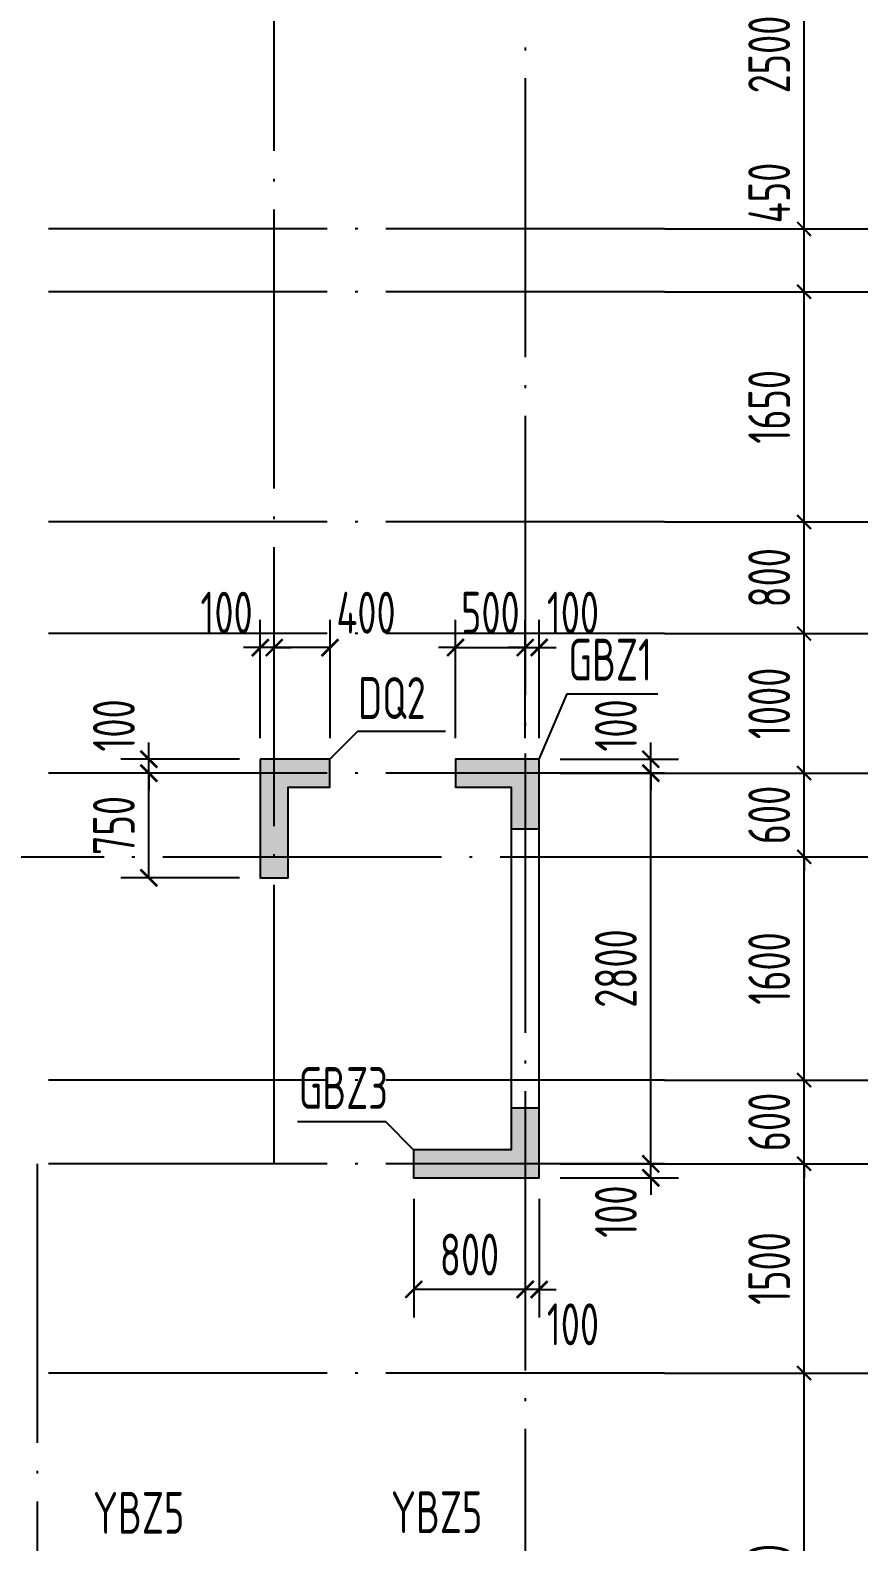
# Model space of a CAD drawing. Extents: x -668857 to 154266, y -275694 to 291306.
# Drawn here: x -292493 to -286551, y 133165 to 143997 of the extents above; entities that cross this region are included whole.
import ezdxf
from ezdxf.enums import TextEntityAlignment as Align

# ---------------------------------------------------------------- set-up
doc = ezdxf.new("R2010")
doc.units = 0
doc.header["$LTSCALE"] = 1000
doc.linetypes.add('DOTE', pattern=[2.42, 2, -0.2, 0.02, -0.2])
doc.layers.get('0').update_dxf_attribs({"linetype": 'CONTINUOUS'})
doc.layers.get('DEFPOINTS').update_dxf_attribs({"linetype": 'CONTINUOUS'})
for name, color, linetype in [('A-AXIS', 1, 'CONTINUOUS'), ('A-DOTE', 10, 'DOTE'), ('S-Q墙实线', 6, 'CONTINUOUS'), ('S-Q墙标注', 3, 'CONTINUOUS'), ('S-X详图填充', 252, 'CONTINUOUS'), ('S-X详图实线', 4, 'CONTINUOUS'), ('S-Y一般标注', 3, 'CONTINUOUS'), ('S-Z柱编号', 6, 'CONTINUOUS')]:
    doc.layers.add(name, color=color, linetype=linetype)
doc.styles.add('TSSD_DIMENSION', font='Tssdeng.shx', dxfattribs={"width": 0.7, "bigfont": 'tssdchn.shx'})
doc.styles.add('TSSD_REIN', font='tssdeng.shx', dxfattribs={"width": 0.7, "height": 300, "bigfont": 'tssdchn.shx'})
doc.styles.add('结构文字', font='zstxt.shx', dxfattribs={"width": 0.7, "bigfont": 'zshz.shx'})
doc.dimstyles.new('STRUCK', dxfattribs={"dimtxt": 400, "dimasz": 121, "dimexe": 200, "dimexo": 150, "dimgap": 115, "dimtad": 1, "dimdec": 0, "dimdsep": 46, "dimtxsty": '结构文字', "dimblk": 'ARCHTICK', "dimcen": 400, "dimclrd": 3, "dimclre": 3, "dimclrt": 7, "dimadec": 0, "dimazin": 0, "dimtfac": 1, "dimtdec": 0, "dimtix": 1, "dimtmove": 2, "dimatfit": 3, "dimldrblk": '_DIMX', "dimfxl": 0, "dimtolj": 1, "dimtzin": 0, "dimarcsym": 0})
doc.dimstyles.new('TSSD_100_100', dxfattribs={"dimtxt": 300, "dimasz": 100, "dimexe": 100, "dimexo": 250, "dimgap": 100, "dimtad": 1, "dimdec": 0, "dimzin": 0, "dimdsep": 46, "dimtxsty": 'TSSD_DIMENSION', "dimblk": 'ARCHTICK', "dimcen": 0, "dimdle": 100, "dimclrt": 7, "dimadec": 0, "dimazin": 0, "dimtfac": 1, "dimtdec": 0, "dimtix": 1, "dimtmove": 2, "dimatfit": 3, "dimldrblk": 'ARCHTICK', "dimfxl": 0, "dimtolj": 1, "dimtzin": 0, "dimarcsym": 0})

# ---------------------------------------------------------------- blocks, each defined once
blk = doc.blocks.new('_ArchTick')
at = {"color": 0, "linetype": 'ByBlock', "const_width": 0.15}
blk.add_lwpolyline([(-0.5, -0.5), (0.5, 0.5)], dxfattribs=at)
blk = doc.blocks.new('*D134')
at = {"layer": 'DEFPOINTS', "color": 0}
for p in [(55600, 10900), (56600, 10900), (55600, 9400)]:
    blk.add_point(p, dxfattribs=at)
at = {"layer": 'S-Y一般标注', "color": 0, "lineweight": -2}
for p, q in [((56600, 9300), (56600, 11000)), ((55850, 10900), (56700, 10900)), ((55850, 9400), (56700, 9400))]:
    blk.add_line(p, q, dxfattribs=at)
at = {"layer": 'S-Y一般标注', "color": 0, "lineweight": -2, "xscale": 100, "yscale": 100, "zscale": 100}
for p, rotation in [((56600, 10900), 90), ((56600, 9400), 270)]:
    blk.add_blockref('_ArchTick', p, dxfattribs=dict(at, rotation=rotation))
at = {"layer": 'S-Y一般标注', "color": 7, "insert": (56350, 10150), "char_height": 300, "attachment_point": 5, "rotation": 90, "style": 'TSSD_DIMENSION'}
blk.add_mtext('\\A1;1500', dxfattribs=at)
blk = doc.blocks.new('*D135')
at = {"layer": 'DEFPOINTS', "color": 0}
for p in [(55600, 11500), (56600, 11500), (55600, 10900)]:
    blk.add_point(p, dxfattribs=at)
at = {"layer": 'S-Y一般标注', "color": 0, "lineweight": -2}
for p, q in [((56600, 11500), (56600, 11600)), ((55850, 11500), (56700, 11500)), ((56600, 10900), (56600, 11500)), ((55850, 10900), (56700, 10900)), ((56600, 10900), (56600, 10800))]:
    blk.add_line(p, q, dxfattribs=at)
at = {"layer": 'S-Y一般标注', "color": 0, "lineweight": -2, "xscale": 100, "yscale": 100, "zscale": 100}
for p, rotation in [((56600, 11500), 270), ((56600, 10900), 90)]:
    blk.add_blockref('_ArchTick', p, dxfattribs=dict(at, rotation=rotation))
at = {"layer": 'S-Y一般标注', "color": 7, "insert": (56350, 11200), "char_height": 300, "attachment_point": 5, "rotation": 90, "style": 'TSSD_DIMENSION'}
blk.add_mtext('\\A1;600', dxfattribs=at)
blk = doc.blocks.new('*D136')
at = {"layer": 'DEFPOINTS', "color": 0}
for p in [(55600, 13100), (56600, 13100), (55600, 11500)]:
    blk.add_point(p, dxfattribs=at)
at = {"layer": 'S-Y一般标注', "color": 0, "lineweight": -2}
for p, q in [((56600, 11400), (56600, 13200)), ((55850, 13100), (56700, 13100)), ((55850, 11500), (56700, 11500))]:
    blk.add_line(p, q, dxfattribs=at)
at = {"layer": 'S-Y一般标注', "color": 0, "lineweight": -2, "xscale": 100, "yscale": 100, "zscale": 100}
for p, rotation in [((56600, 13100), 90), ((56600, 11500), 270)]:
    blk.add_blockref('_ArchTick', p, dxfattribs=dict(at, rotation=rotation))
at = {"layer": 'S-Y一般标注', "color": 7, "insert": (56350, 12300), "char_height": 300, "attachment_point": 5, "rotation": 90, "style": 'TSSD_DIMENSION'}
blk.add_mtext('\\A1;1600', dxfattribs=at)
blk = doc.blocks.new('*D137')
at = {"layer": 'DEFPOINTS', "color": 0}
for p in [(55600, 13700), (56600, 13700), (55600, 13100)]:
    blk.add_point(p, dxfattribs=at)
at = {"layer": 'S-Y一般标注', "color": 0, "lineweight": -2}
for p, q in [((56600, 13700), (56600, 13800)), ((55850, 13700), (56700, 13700)), ((56600, 13100), (56600, 13700)), ((55850, 13100), (56700, 13100)), ((56600, 13100), (56600, 13000))]:
    blk.add_line(p, q, dxfattribs=at)
at = {"layer": 'S-Y一般标注', "color": 0, "lineweight": -2, "xscale": 100, "yscale": 100, "zscale": 100}
for p, rotation in [((56600, 13700), 270), ((56600, 13100), 90)]:
    blk.add_blockref('_ArchTick', p, dxfattribs=dict(at, rotation=rotation))
at = {"layer": 'S-Y一般标注', "color": 7, "insert": (56350, 13400), "char_height": 300, "attachment_point": 5, "rotation": 90, "style": 'TSSD_DIMENSION'}
blk.add_mtext('\\A1;600', dxfattribs=at)
blk = doc.blocks.new('*D138')
at = {"layer": 'DEFPOINTS', "color": 0}
for p in [(55600, 14700), (56600, 14700), (55600, 13700)]:
    blk.add_point(p, dxfattribs=at)
at = {"layer": 'S-Y一般标注', "color": 0, "lineweight": -2}
for p, q in [((56600, 13600), (56600, 14800)), ((55850, 14700), (56700, 14700)), ((55850, 13700), (56700, 13700))]:
    blk.add_line(p, q, dxfattribs=at)
at = {"layer": 'S-Y一般标注', "color": 0, "lineweight": -2, "xscale": 100, "yscale": 100, "zscale": 100}
for p, rotation in [((56600, 14700), 90), ((56600, 13700), 270)]:
    blk.add_blockref('_ArchTick', p, dxfattribs=dict(at, rotation=rotation))
at = {"layer": 'S-Y一般标注', "color": 7, "insert": (56350, 14200), "char_height": 300, "attachment_point": 5, "rotation": 90, "style": 'TSSD_DIMENSION'}
blk.add_mtext('\\A1;1000', dxfattribs=at)
blk = doc.blocks.new('*D140')
at = {"layer": 'DEFPOINTS', "color": 0}
for p in [(55600, 15500), (56600, 15500), (55600, 14700)]:
    blk.add_point(p, dxfattribs=at)
at = {"layer": 'S-Y一般标注', "color": 0, "lineweight": -2}
for p, q in [((56600, 14600), (56600, 15600)), ((55850, 15500), (56700, 15500)), ((55850, 14700), (56700, 14700))]:
    blk.add_line(p, q, dxfattribs=at)
at = {"layer": 'S-Y一般标注', "color": 0, "lineweight": -2, "xscale": 100, "yscale": 100, "zscale": 100}
for p, rotation in [((56600, 15500), 90), ((56600, 14700), 270)]:
    blk.add_blockref('_ArchTick', p, dxfattribs=dict(at, rotation=rotation))
at = {"layer": 'S-Y一般标注', "color": 7, "insert": (56350, 15100), "char_height": 300, "attachment_point": 5, "rotation": 90, "style": 'TSSD_DIMENSION'}
blk.add_mtext('\\A1;800', dxfattribs=at)
blk = doc.blocks.new('*D141')
at = {"layer": 'DEFPOINTS', "color": 0}
for p in [(55600, 17600), (56600, 17600), (55600, 17150)]:
    blk.add_point(p, dxfattribs=at)
at = {"layer": 'S-Y一般标注', "color": 0, "lineweight": -2}
for p, q in [((56600, 17050), (56600, 17700)), ((55850, 17600), (56700, 17600)), ((55850, 17150), (56700, 17150))]:
    blk.add_line(p, q, dxfattribs=at)
at = {"layer": 'S-Y一般标注', "color": 0, "lineweight": -2, "xscale": 100, "yscale": 100, "zscale": 100}
for p, rotation in [((56600, 17600), 90), ((56600, 17150), 270)]:
    blk.add_blockref('_ArchTick', p, dxfattribs=dict(at, rotation=rotation))
at = {"layer": 'S-Y一般标注', "color": 7, "insert": (56350, 17858), "char_height": 300, "attachment_point": 5, "rotation": 90, "style": 'TSSD_DIMENSION'}
blk.add_mtext('\\A1;450', dxfattribs=at)
blk = doc.blocks.new('*D142')
at = {"layer": 'DEFPOINTS', "color": 0}
for p in [(55600, 20100), (56600, 20100), (55600, 17600)]:
    blk.add_point(p, dxfattribs=at)
at = {"layer": 'S-Y一般标注', "color": 0, "lineweight": -2}
for p, q in [((56600, 17500), (56600, 20200)), ((55850, 20100), (56700, 20100)), ((55850, 17600), (56700, 17600))]:
    blk.add_line(p, q, dxfattribs=at)
at = {"layer": 'S-Y一般标注', "color": 0, "lineweight": -2, "xscale": 100, "yscale": 100, "zscale": 100}
for p, rotation in [((56600, 20100), 90), ((56600, 17600), 270)]:
    blk.add_blockref('_ArchTick', p, dxfattribs=dict(at, rotation=rotation))
at = {"layer": 'S-Y一般标注', "color": 7, "insert": (56350, 18850), "char_height": 300, "attachment_point": 5, "rotation": 90, "style": 'TSSD_DIMENSION'}
blk.add_mtext('\\A1;2500', dxfattribs=at)
blk = doc.blocks.new('*D144')
at = {"layer": 'DEFPOINTS', "color": 0}
for p in [(55600, 9400), (56600, 9400), (55600, 6400)]:
    blk.add_point(p, dxfattribs=at)
at = {"layer": 'S-Y一般标注', "color": 0, "lineweight": -2}
for p, q in [((56600, 6300), (56600, 9500)), ((55850, 9400), (56700, 9400)), ((55850, 6400), (56700, 6400))]:
    blk.add_line(p, q, dxfattribs=at)
at = {"layer": 'S-Y一般标注', "color": 0, "lineweight": -2, "xscale": 100, "yscale": 100, "zscale": 100}
for p, rotation in [((56600, 9400), 90), ((56600, 6400), 270)]:
    blk.add_blockref('_ArchTick', p, dxfattribs=dict(at, rotation=rotation))
at = {"layer": 'S-Y一般标注', "color": 7, "insert": (56350, 7900), "char_height": 300, "attachment_point": 5, "rotation": 90, "style": 'TSSD_DIMENSION'}
blk.add_mtext('\\A1;3000', dxfattribs=at)
blk = doc.blocks.new('*D145')
at = {"layer": 'DEFPOINTS', "color": 0}
for p in [(55600, 17150), (56600, 17150), (55600, 15500)]:
    blk.add_point(p, dxfattribs=at)
at = {"layer": 'S-Y一般标注', "color": 0, "lineweight": -2}
for p, q in [((56600, 15400), (56600, 17250)), ((55850, 17150), (56700, 17150)), ((55850, 15500), (56700, 15500))]:
    blk.add_line(p, q, dxfattribs=at)
at = {"layer": 'S-Y一般标注', "color": 0, "lineweight": -2, "xscale": 100, "yscale": 100, "zscale": 100}
for p, rotation in [((56600, 17150), 90), ((56600, 15500), 270)]:
    blk.add_blockref('_ArchTick', p, dxfattribs=dict(at, rotation=rotation))
at = {"layer": 'S-Y一般标注', "color": 7, "insert": (56350, 16325), "char_height": 300, "attachment_point": 5, "rotation": 90, "style": 'TSSD_DIMENSION'}
blk.add_mtext('\\A1;1650', dxfattribs=at)
blk = doc.blocks.new('*D1582')
at = {"layer": 'DEFPOINTS', "color": 0}
for p in [(-288843, 135873), (-288043, 135873), (-288843, 135773)]:
    blk.add_point(p, dxfattribs=at)
at = {"layer": 'S-Q墙标注', "color": 3, "lineweight": -2}
for p, q in [((-288043, 135873), (-288043, 135994)), ((-288693, 135873), (-287843, 135873)), ((-288043, 135773), (-288043, 135873)), ((-288693, 135773), (-287843, 135773)), ((-288043, 135773), (-288043, 135652))]:
    blk.add_line(p, q, dxfattribs=at)
at = {"layer": 'S-Q墙标注', "color": 3, "lineweight": -2, "xscale": 121, "yscale": 121, "zscale": 121}
for p, rotation in [((-288043, 135873), 270), ((-288043, 135773), 90)]:
    blk.add_blockref('_ArchTick', p, dxfattribs=dict(at, rotation=rotation))
at = {"layer": 'S-Q墙标注', "color": 7, "insert": (-288293, 135531), "char_height": 300, "attachment_point": 5, "rotation": 90, "style": 'TSSD_REIN'}
blk.add_mtext('\\A1;100', dxfattribs=at)
blk = doc.blocks.new('_DIMX')
blk.add_line((-150, 0), (150, 0))
at = {"const_width": 50}
blk.add_lwpolyline([(-70, -70), (70, 70)], dxfattribs=at)
blk = doc.blocks.new('*D1583')
at = {"layer": 'DEFPOINTS', "color": 0}
for p in [(-288843, 138673), (-288043, 138673), (-288843, 135873)]:
    blk.add_point(p, dxfattribs=at)
at = {"layer": 'S-Q墙标注', "color": 3, "lineweight": -2}
for p, q in [((-288693, 138673), (-287843, 138673)), ((-288043, 135873), (-288043, 138673)), ((-288693, 135873), (-287843, 135873))]:
    blk.add_line(p, q, dxfattribs=at)
at = {"layer": 'S-Q墙标注', "color": 3, "lineweight": -2, "xscale": 121, "yscale": 121, "zscale": 121}
for p, rotation in [((-288043, 138673), 90), ((-288043, 135873), 270)]:
    blk.add_blockref('_ArchTick', p, dxfattribs=dict(at, rotation=rotation))
at = {"layer": 'S-Q墙标注', "color": 7, "insert": (-288293, 137273), "char_height": 300, "attachment_point": 5, "rotation": 90, "style": 'TSSD_REIN'}
blk.add_mtext('\\A1;2800', dxfattribs=at)
blk = doc.blocks.new('*D1584')
at = {"layer": 'DEFPOINTS', "color": 0}
for p in [(-288843, 138773), (-288043, 138773), (-288843, 138673)]:
    blk.add_point(p, dxfattribs=at)
at = {"layer": 'S-Q墙标注', "color": 3, "lineweight": -2}
for p, q in [((-288043, 138773), (-288043, 138894)), ((-288693, 138773), (-287843, 138773)), ((-288043, 138673), (-288043, 138773)), ((-288693, 138673), (-287843, 138673)), ((-288043, 138673), (-288043, 138552))]:
    blk.add_line(p, q, dxfattribs=at)
at = {"layer": 'S-Q墙标注', "color": 3, "lineweight": -2, "xscale": 121, "yscale": 121, "zscale": 121}
for p, rotation in [((-288043, 138773), 270), ((-288043, 138673), 90)]:
    blk.add_blockref('_ArchTick', p, dxfattribs=dict(at, rotation=rotation))
at = {"layer": 'S-Q墙标注', "color": 7, "insert": (-288293, 139015), "char_height": 300, "attachment_point": 5, "rotation": 90, "style": 'TSSD_REIN'}
blk.add_mtext('\\A1;100', dxfattribs=at)
blk = doc.blocks.new('*D1585')
at = {"layer": 'DEFPOINTS', "color": 0}
for p in [(-288943, 135773), (-288843, 135773), (-288943, 134973)]:
    blk.add_point(p, dxfattribs=at)
at = {"layer": 'S-Q墙标注', "color": 3, "lineweight": -2}
for p, q in [((-288943, 135623), (-288943, 134773)), ((-288843, 135623), (-288843, 134773)), ((-288943, 134973), (-289064, 134973)), ((-288843, 134973), (-288943, 134973)), ((-288843, 134973), (-288722, 134973))]:
    blk.add_line(p, q, dxfattribs=at)
at = {"layer": 'S-Q墙标注', "color": 3, "lineweight": -2, "xscale": 121, "yscale": 121, "zscale": 121}
blk.add_blockref('_ArchTick', (-288943, 134973), dxfattribs=at)
at = {"layer": 'S-Q墙标注', "color": 3, "lineweight": -2, "xscale": 121, "yscale": 121, "zscale": 121, "rotation": 180}
blk.add_blockref('_ArchTick', (-288843, 134973), dxfattribs=at)
at = {"layer": 'S-Q墙标注', "color": 7, "insert": (-288601, 134723), "char_height": 300, "attachment_point": 5, "style": 'TSSD_REIN'}
blk.add_mtext('\\A1;100', dxfattribs=at)
blk = doc.blocks.new('*D1586')
at = {"layer": 'DEFPOINTS', "color": 0}
for p in [(-289743, 135773), (-288943, 135773), (-289743, 134973)]:
    blk.add_point(p, dxfattribs=at)
at = {"layer": 'S-Q墙标注', "color": 3, "lineweight": -2}
for p, q in [((-289743, 135623), (-289743, 134773)), ((-288943, 135623), (-288943, 134773)), ((-288943, 134973), (-289743, 134973))]:
    blk.add_line(p, q, dxfattribs=at)
at = {"layer": 'S-Q墙标注', "color": 3, "lineweight": -2, "xscale": 121, "yscale": 121, "zscale": 121, "rotation": 180}
blk.add_blockref('_ArchTick', (-289743, 134973), dxfattribs=at)
at = {"layer": 'S-Q墙标注', "color": 3, "lineweight": -2, "xscale": 121, "yscale": 121, "zscale": 121}
blk.add_blockref('_ArchTick', (-288943, 134973), dxfattribs=at)
at = {"layer": 'S-Q墙标注', "color": 7, "insert": (-289343, 135223), "char_height": 300, "attachment_point": 5, "style": 'TSSD_REIN'}
blk.add_mtext('\\A1;800', dxfattribs=at)
blk = doc.blocks.new('*D1589')
at = {"layer": 'DEFPOINTS', "color": 0}
for p in [(-288943, 139573), (-289443, 138773), (-288943, 138773)]:
    blk.add_point(p, dxfattribs=at)
at = {"layer": 'S-Q墙标注', "color": 3, "lineweight": -2}
for p, q in [((-289443, 138923), (-289443, 139773)), ((-288943, 138923), (-288943, 139773)), ((-289443, 139573), (-289564, 139573)), ((-289443, 139573), (-288943, 139573)), ((-288943, 139573), (-288822, 139573))]:
    blk.add_line(p, q, dxfattribs=at)
at = {"layer": 'S-Q墙标注', "color": 3, "lineweight": -2, "xscale": 121, "yscale": 121, "zscale": 121}
blk.add_blockref('_ArchTick', (-289443, 139573), dxfattribs=at)
at = {"layer": 'S-Q墙标注', "color": 3, "lineweight": -2, "xscale": 121, "yscale": 121, "zscale": 121, "rotation": 180}
blk.add_blockref('_ArchTick', (-288943, 139573), dxfattribs=at)
at = {"layer": 'S-Q墙标注', "color": 7, "insert": (-289193, 139823), "char_height": 300, "attachment_point": 5, "style": 'TSSD_REIN'}
blk.add_mtext('\\A1;500', dxfattribs=at)
blk = doc.blocks.new('*D1590')
at = {"layer": 'DEFPOINTS', "color": 0}
for p in [(-288843, 139573), (-288943, 138773), (-288843, 138773)]:
    blk.add_point(p, dxfattribs=at)
at = {"layer": 'S-Q墙标注', "color": 3, "lineweight": -2}
for p, q in [((-288943, 138923), (-288943, 139773)), ((-288843, 138923), (-288843, 139773)), ((-288943, 139573), (-289064, 139573)), ((-288943, 139573), (-288843, 139573)), ((-288843, 139573), (-288722, 139573))]:
    blk.add_line(p, q, dxfattribs=at)
at = {"layer": 'S-Q墙标注', "color": 3, "lineweight": -2, "xscale": 121, "yscale": 121, "zscale": 121}
blk.add_blockref('_ArchTick', (-288943, 139573), dxfattribs=at)
at = {"layer": 'S-Q墙标注', "color": 3, "lineweight": -2, "xscale": 121, "yscale": 121, "zscale": 121, "rotation": 180}
blk.add_blockref('_ArchTick', (-288843, 139573), dxfattribs=at)
at = {"layer": 'S-Q墙标注', "color": 7, "insert": (-288601, 139823), "char_height": 300, "attachment_point": 5, "style": 'TSSD_REIN'}
blk.add_mtext('\\A1;100', dxfattribs=at)
blk = doc.blocks.new('*D1601')
at = {"layer": 'DEFPOINTS', "color": 0}
for p in [(-291643, 138673), (-290843, 138673), (-290843, 137923)]:
    blk.add_point(p, dxfattribs=at)
at = {"layer": 'S-Q墙标注', "color": 3, "lineweight": -2}
for p, q in [((-290993, 138673), (-291843, 138673)), ((-291643, 137923), (-291643, 138673)), ((-290993, 137923), (-291843, 137923))]:
    blk.add_line(p, q, dxfattribs=at)
at = {"layer": 'S-Q墙标注', "color": 3, "lineweight": -2, "xscale": 121, "yscale": 121, "zscale": 121}
for p, rotation in [((-291643, 138673), 90), ((-291643, 137923), 270)]:
    blk.add_blockref('_ArchTick', p, dxfattribs=dict(at, rotation=rotation))
at = {"layer": 'S-Q墙标注', "color": 7, "insert": (-291893, 138298), "char_height": 300, "attachment_point": 5, "rotation": 90, "style": 'TSSD_REIN'}
blk.add_mtext('\\A1;750', dxfattribs=at)
blk = doc.blocks.new('*D1602')
at = {"layer": 'DEFPOINTS', "color": 0}
for p in [(-291643, 138773), (-290843, 138773), (-290843, 138673)]:
    blk.add_point(p, dxfattribs=at)
at = {"layer": 'S-Q墙标注', "color": 3, "lineweight": -2}
for p, q in [((-291643, 138773), (-291643, 138894)), ((-290993, 138773), (-291843, 138773)), ((-291643, 138673), (-291643, 138773)), ((-290993, 138673), (-291843, 138673)), ((-291643, 138673), (-291643, 138552))]:
    blk.add_line(p, q, dxfattribs=at)
at = {"layer": 'S-Q墙标注', "color": 3, "lineweight": -2, "xscale": 121, "yscale": 121, "zscale": 121}
for p, rotation in [((-291643, 138773), 270), ((-291643, 138673), 90)]:
    blk.add_blockref('_ArchTick', p, dxfattribs=dict(at, rotation=rotation))
at = {"layer": 'S-Q墙标注', "color": 7, "insert": (-291893, 139015), "char_height": 300, "attachment_point": 5, "rotation": 90, "style": 'TSSD_REIN'}
blk.add_mtext('\\A1;100', dxfattribs=at)
blk = doc.blocks.new('*D1603')
at = {"layer": 'DEFPOINTS', "color": 0}
for p in [(-290743, 139573), (-290743, 138773), (-290343, 138773)]:
    blk.add_point(p, dxfattribs=at)
at = {"layer": 'S-Q墙标注', "color": 3, "lineweight": -2}
for p, q in [((-290743, 138923), (-290743, 139773)), ((-290343, 138923), (-290343, 139773)), ((-290343, 139573), (-290743, 139573))]:
    blk.add_line(p, q, dxfattribs=at)
at = {"layer": 'S-Q墙标注', "color": 3, "lineweight": -2, "xscale": 121, "yscale": 121, "zscale": 121, "rotation": 180}
blk.add_blockref('_ArchTick', (-290743, 139573), dxfattribs=at)
at = {"layer": 'S-Q墙标注', "color": 3, "lineweight": -2, "xscale": 121, "yscale": 121, "zscale": 121}
blk.add_blockref('_ArchTick', (-290343, 139573), dxfattribs=at)
at = {"layer": 'S-Q墙标注', "color": 7, "insert": (-290085, 139823), "char_height": 300, "attachment_point": 5, "style": 'TSSD_REIN'}
blk.add_mtext('\\A1;400', dxfattribs=at)
blk = doc.blocks.new('*D1604')
at = {"layer": 'DEFPOINTS', "color": 0}
for p in [(-290843, 139573), (-290843, 138773), (-290743, 138773)]:
    blk.add_point(p, dxfattribs=at)
at = {"layer": 'S-Q墙标注', "color": 3, "lineweight": -2}
for p, q in [((-290843, 138923), (-290843, 139773)), ((-290743, 138923), (-290743, 139773)), ((-290843, 139573), (-290964, 139573)), ((-290743, 139573), (-290843, 139573)), ((-290743, 139573), (-290622, 139573))]:
    blk.add_line(p, q, dxfattribs=at)
at = {"layer": 'S-Q墙标注', "color": 3, "lineweight": -2, "xscale": 121, "yscale": 121, "zscale": 121}
blk.add_blockref('_ArchTick', (-290843, 139573), dxfattribs=at)
at = {"layer": 'S-Q墙标注', "color": 3, "lineweight": -2, "xscale": 121, "yscale": 121, "zscale": 121, "rotation": 180}
blk.add_blockref('_ArchTick', (-290743, 139573), dxfattribs=at)
at = {"layer": 'S-Q墙标注', "color": 7, "insert": (-291085, 139823), "char_height": 300, "attachment_point": 5, "style": 'TSSD_REIN'}
blk.add_mtext('\\A1;100', dxfattribs=at)
blk = doc.blocks.new('20210726.16350016')
at = {"layer": 'A-AXIS'}
for p, q in [((55600, 17600), (58400, 17600)), ((55600, 17150), (58400, 17150)), ((55600, 15500), (58400, 15500)), ((55600, 14700), (58400, 14700)), ((55600, 13700), (58400, 13700)), ((55600, 13100.3), (58400, 13100.3)), ((55600, 11500), (58400, 11500)), ((55600, 10900), (58400, 10900)), ((55600, 9400), (58400, 9400))]:
    blk.add_line(p, q, dxfattribs=at)
at = {"layer": 'A-DOTE'}
for p, q in [((52800, 10900), (52800, 21100)), ((54600, 21100), (54600, 3600)), ((55600, 17600), (3600, 17600)), ((55600, 17150), (3600, 17150)), ((55600, 15500), (3600, 15500)), ((55600, 14700), (3600, 14700)), ((55600, 13700), (3600, 13700)), ((3600, 13100.3), (55600, 13100.3)), ((55600, 11500), (3600, 11500)), ((55600, 10900), (3600, 10900)), ((51100, 10900), (51100, 3600)), ((55600, 9400), (3600, 9400))]:
    blk.add_line(p, q, dxfattribs=at)
at = {"layer": 'S-Y一般标注'}
for base, p1, p2, picture, middle in [((56600, 20100), (55600, 17600), (55600, 20100), '*D142', (56350, 18850)), ((56600, 17150), (55600, 15500), (55600, 17150), '*D145', (56350, 16325)), ((56600, 15500), (55600, 14700), (55600, 15500), '*D140', (56350, 15100)), ((56600, 14700), (55600, 13700), (55600, 14700), '*D138', (56350, 14200)), ((56600, 13700), (55600, 13100.3), (55600, 13700), '*D137', (56350, 13400.2)), ((56600, 13100.3), (55600, 11500), (55600, 13100.3), '*D136', (56350, 12300.2)), ((56600, 11500), (55600, 10900), (55600, 11500), '*D135', (56350, 11200)), ((56600, 10900), (55600, 9400), (55600, 10900), '*D134', (56350, 10150)), ((56600, 9400), (55600, 6400), (55600, 9400), '*D144', (56350, 7900))]:
    dim = blk.add_linear_dim(base=base, p1=p1, p2=p2, angle=90, dimstyle='TSSD_100_100', dxfattribs=at)
    dim.commit()
    dim.dimension.update_dxf_attribs({"geometry": picture, "text_midpoint": middle})
dim = blk.add_linear_dim(base=(56600, 17600), p1=(55600, 17150), p2=(55600, 17600), angle=90, dimstyle='TSSD_100_100', dxfattribs=at)
dim.commit()
dim.dimension.update_dxf_attribs({"geometry": '*D141', "text_midpoint": (56350, 17858.1), "dimtype": 160})

msp = doc.modelspace()

# ---------------------------------------------------------------- hatches: boundary and pattern name
at = {"layer": 'S-X详图填充'}
h = msp.add_hatch(color=256, dxfattribs=at)
h.dxf.hatch_style = 1
h.paths.add_polyline_path([(-290843.28, 138773.27), (-290843.28, 137923.3), (-290643.28, 137923.3), (-290643.28, 138573.27), (-290343.37, 138573.27), (-290343.37, 138773.27)])
h = msp.add_hatch(color=256, dxfattribs=at)
h.dxf.hatch_style = 1
h.paths.add_polyline_path([(-289043.27, 138273.27), (-288843.27, 138273.27), (-288843.27, 138773.27), (-289443.27, 138773.27), (-289443.27, 138573.27), (-289043.27, 138573.27)])
h = msp.add_hatch(color=256, dxfattribs=at)
h.dxf.hatch_style = 1
h.paths.add_polyline_path([(-288843.27, 136273.28), (-289043.27, 136273.28), (-289043.27, 135973.28), (-289743.27, 135973.28), (-289743.27, 135773.28), (-288843.27, 135773.28)])

# ---------------------------------------------------------------- linework, layer by layer
at = {"layer": 'S-Q墙实线'}
for points in [[(-290843.28, 138773.27), (-290843.28, 137923.3), (-290643.28, 137923.3), (-290643.28, 138573.27), (-290343.37, 138573.27), (-290343.37, 138773.27)], [(-289043.27, 135973.28), (-289743.27, 135973.28), (-289743.27, 135773.28), (-288843.27, 135773.28), (-288843.27, 138773.27), (-289443.27, 138773.27), (-289443.27, 138573.27), (-289043.27, 138573.27)]]:
    msp.add_lwpolyline(points, close=True, dxfattribs=at)
at = {"layer": 'S-X详图实线'}
for points in [[(-290843.28, 138773.27), (-290843.28, 137923.3), (-290643.28, 137923.3), (-290643.28, 138573.27), (-290343.37, 138573.27), (-290343.37, 138773.27), (-290843.28, 138773.27)], [(-289043.27, 138273.27), (-288843.27, 138273.27), (-288843.27, 138773.27), (-289443.27, 138773.27), (-289443.27, 138573.27), (-289043.27, 138573.27), (-289043.27, 138273.27)], [(-288843.27, 136273.28), (-289043.27, 136273.28), (-289043.27, 135973.28), (-289743.27, 135973.28), (-289743.27, 135773.28), (-288843.27, 135773.28), (-288843.27, 136273.28)]]:
    msp.add_lwpolyline(points, close=True, dxfattribs=at)
at = {"layer": 'S-Z柱编号', "color": 7}
for points in [[(-288843.27, 138773.27), (-288643.27, 139242.1), (-287991.69, 139242.1)], [(-290343.36, 138773.27), (-290143.36, 138973.27), (-289515.89, 138973.27)], [(-289743.27, 135973.28), (-289943.27, 136173.28), (-290576.35, 136173.28)]]:
    msp.add_lwpolyline(points, dxfattribs=at)

# ---------------------------------------------------------------- block references
at = {"layer": 'A-DOTE'}
msp.add_blockref('20210726.16350016', (-343543.27, 124973.23), dxfattribs=at)

# ---------------------------------------------------------------- texts
at = {"layer": 'S-Z柱编号', "color": 7, "style": 'TSSD_REIN', "width": 0.7}
for s, p in [('GBZ1', (-288633.42, 139246.58)), ('DQ2', (-290141.49, 138971.55)), ('GBZ3', (-290568.01, 136176.78)), ('YBZ5', (-292043.28, 133132.56)), ('YBZ5', (-289906.1, 133136.98))]:
    msp.add_text(s, height=300, dxfattribs=at).set_placement(p, align=Align.BOTTOM_LEFT)

# ---------------------------------------------------------------- dimensions: what is measured, and where the dimension line sits
at = {"layer": 'S-Q墙标注'}
for base, p1, p2, angle, picture, middle in [((-290843.28, 139573.27), (-290743.27, 138773.27), (-290843.28, 138773.27), 180, '*D1604', (-291085.2, 139823.27)), ((-290743.27, 139573.27), (-290343.36, 138773.27), (-290743.27, 138773.27), 180, '*D1603', (-290085.29, 139823.27)), ((-291643.28, 138773.27), (-290843.28, 138673.27), (-290843.28, 138773.27), 90, '*D1602', (-291893.28, 139015.2)), ((-288043.27, 138773.27), (-288843.27, 138673.27), (-288843.27, 138773.27), 90, '*D1584', (-288293.27, 139015.2)), ((-288043.27, 135873.27), (-288843.27, 135773.28), (-288843.27, 135873.27), 90, '*D1582', (-288293.27, 135531.35)), ((-288943.27, 134973.28), (-288843.27, 135773.28), (-288943.27, 135773.28), 180, '*D1585', (-288601.34, 134723.28))]:
    dim = msp.add_linear_dim(base=base, p1=p1, p2=p2, angle=angle, dimstyle='STRUCK', override={"dimtxt": 300, "dimgap": 100, "dimtxsty": 'TSSD_REIN'}, dxfattribs=at)
    dim.commit()
    dim.dimension.update_dxf_attribs({"geometry": picture, "text_midpoint": middle, "dimtype": 160})
dim = msp.add_linear_dim(base=(-288943.27, 139573.27), p1=(-289443.27, 138773.27), p2=(-288943.27, 138773.27), dimstyle='STRUCK', override={"dimtxt": 300, "dimgap": 100, "dimtxsty": 'TSSD_REIN'}, dxfattribs=at)
dim.commit()
dim.dimension.update_dxf_attribs({"geometry": '*D1589', "text_midpoint": (-289193.27, 139823.27)})
dim = msp.add_linear_dim(base=(-288843.26, 139573.27), p1=(-288943.27, 138773.27), p2=(-288843.26, 138773.27), dimstyle='STRUCK', override={"dimtxt": 300, "dimgap": 100, "dimtxsty": 'TSSD_REIN'}, dxfattribs=at)
dim.commit()
dim.dimension.update_dxf_attribs({"geometry": '*D1590', "text_midpoint": (-288601.33, 139823.27), "dimtype": 160})
for base, p1, p2, angle, picture, middle in [((-291643.28, 138673.27), (-290843.28, 137923.3), (-290843.28, 138673.27), 90, '*D1601', (-291893.28, 138298.29)), ((-288043.27, 138673.27), (-288843.27, 135873.27), (-288843.27, 138673.27), 90, '*D1583', (-288293.27, 137273.27)), ((-289743.27, 134973.28), (-288943.27, 135773.28), (-289743.27, 135773.28), 180, '*D1586', (-289343.27, 135223.28))]:
    dim = msp.add_linear_dim(base=base, p1=p1, p2=p2, angle=angle, dimstyle='STRUCK', override={"dimtxt": 300, "dimgap": 100, "dimtxsty": 'TSSD_REIN'}, dxfattribs=at)
    dim.commit()
    dim.dimension.update_dxf_attribs({"geometry": picture, "text_midpoint": middle})

doc.saveas('drawing.dxf')
